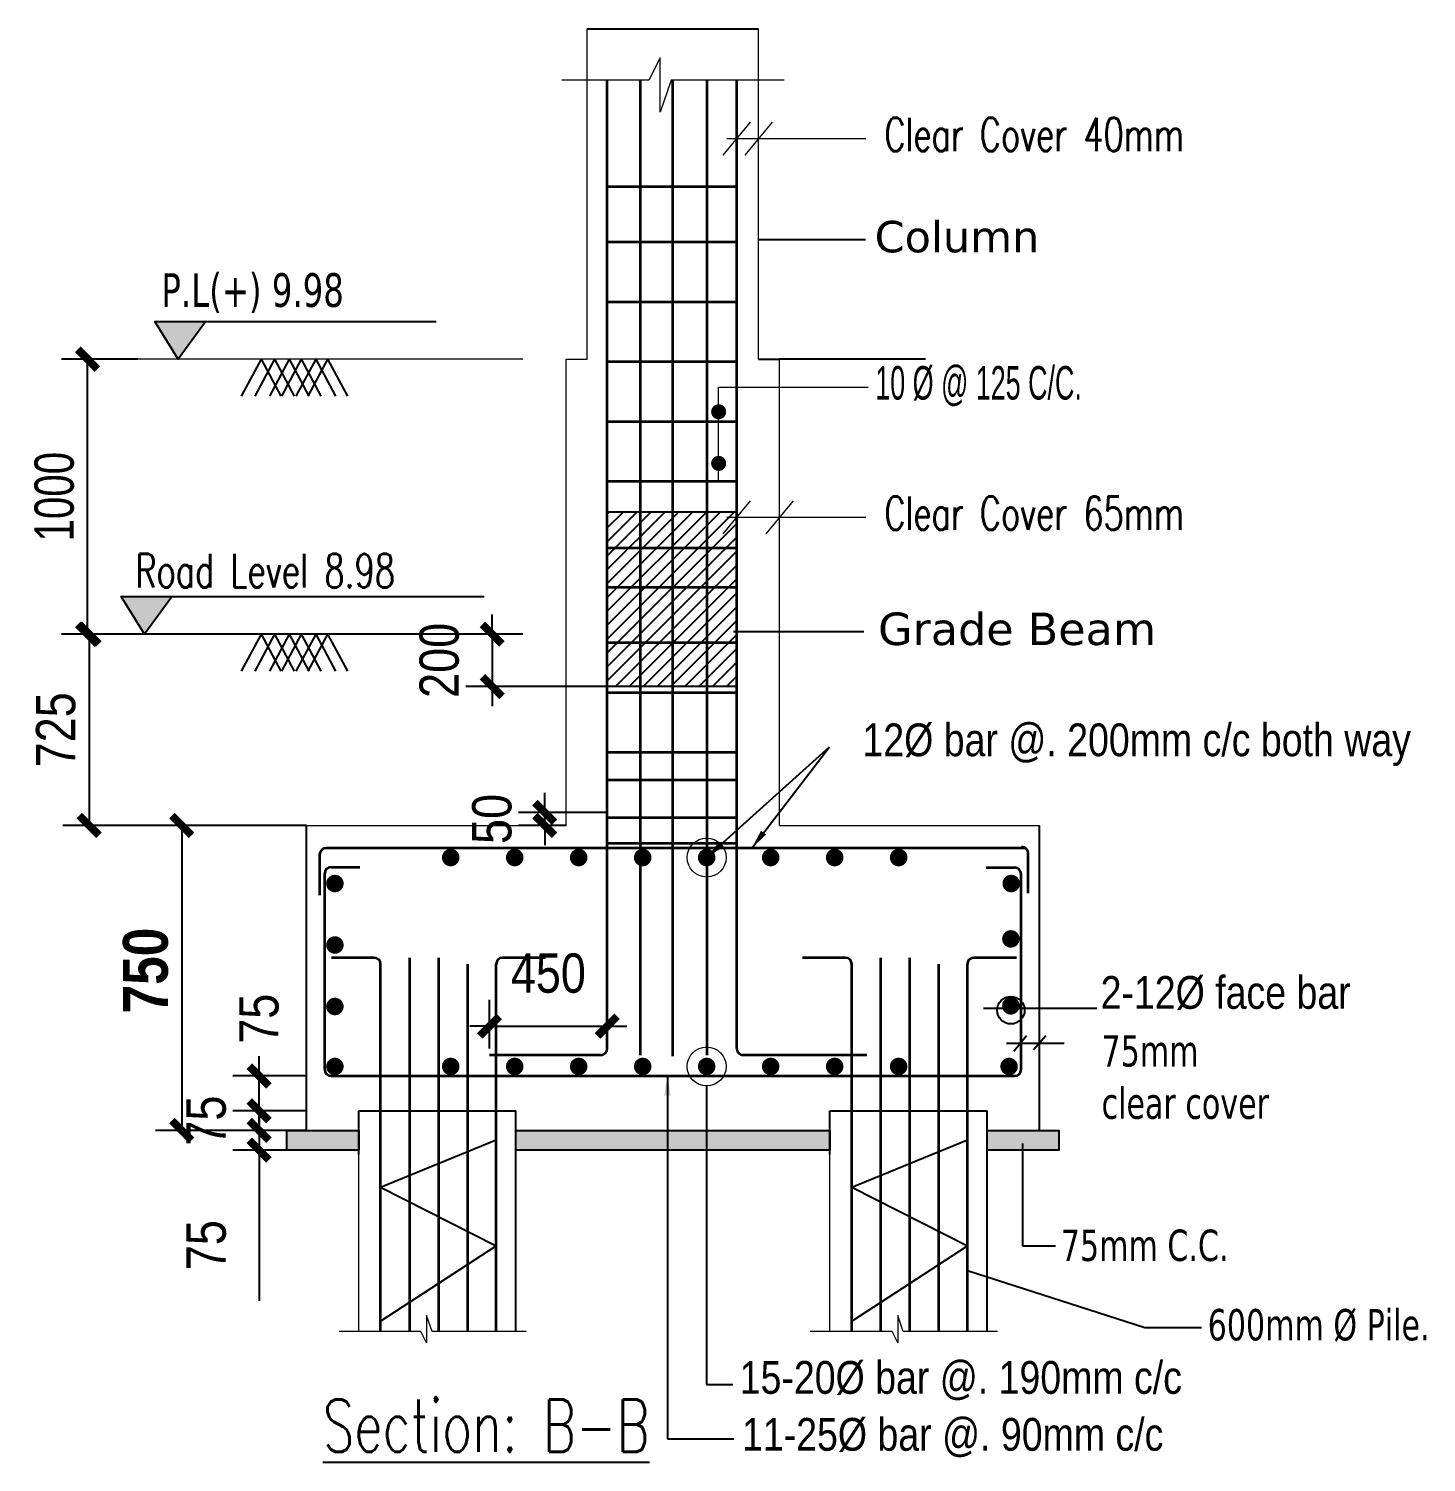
# Model space of a CAD drawing. Header units: millimetres. Extents: x 6239764 to 13047540, y 367704 to 979893.
# Drawn here: x 6277419 to 6282758, y 474547 to 480021 of the extents above; entities that cross this region are included whole.
import ezdxf
from ezdxf import colors
from ezdxf.entities.mleader import LeaderData, LeaderLine
from ezdxf.math import Vec2, Vec3

# ---------------------------------------------------------------- set-up
doc = ezdxf.new("R2010")
doc.units = ezdxf.units.MM
doc.header["$LTSCALE"] = 300
doc.linetypes.add('DASHED2', pattern=[0.375, 0.25, -0.125])
for name, color, linetype, lineweight in [('covering', 7, 'Continuous', 15), ('dimension', 194, 'Continuous', 20), ('ROD', 10, 'Continuous', 35)]:
    doc.layers.add(name, color=color, linetype=linetype, lineweight=lineweight)
doc.layers.add('DIM', color=4, linetype='Continuous')
doc.styles.add('AFTXT', font='')
doc.styles.add('NARROW', font='ARIALN.TTF')
doc.styles.get("Standard").update_dxf_attribs({"font": 'txt8.shx', "width": 0.7, "bigfont": 'hztxt_ii.shx'})
doc.styles.add('TEXT', font='swisscl.ttf')
doc.styles.add('ver', font='verdana.ttf')
doc.styles.get('AFTXT').set_extended_font_data('Romans.shx')
doc.linetypes.add('ZIGZAG', pattern='A,0.0001,-0.2,[131,ltypeshp.shx,S=0.2,R=0,X=-0.2,Y=0],-0.4,[131,ltypeshp.shx,S=0.2,R=180,X=0.2,Y=0],-0.2', length=0.8001)
doc.dimstyles.new('1_8 N1', dxfattribs={"dimscale": 1.5, "dimtxt": 48, "dimasz": 36, "dimexe": 18, "dimexo": 18, "dimgap": 15, "dimtad": 1, "dimdec": 1, "dimzin": 3, "dimdsep": 46, "dimlunit": 4, "dimtxsty": 'TEXT', "dimblk": 'ARCHTICK', "dimcen": 5, "dimdle": 18, "dimclrd": 8, "dimclre": 8, "dimclrt": 256, "dimadec": 0, "dimazin": 0, "dimtfac": 1, "dimtdec": 1, "dimtix": 1, "dimtmove": 0, "dimatfit": 3, "dimfxl": 0.18, "dimtvp": 0.75, "dimtolj": 1, "dimtzin": 0, "dimlwe": -1, "dimarcsym": 0})
doc.dimstyles.new('IED-2', dxfattribs={"dimscale": 50, "dimtxt": 3, "dimasz": 0.5, "dimexe": 2, "dimexo": 0, "dimgap": 2.5, "dimtad": 1, "dimdec": 0, "dimzin": 0, "dimdsep": 46, "dimtxsty": 'AFTXT', "dimblk": '_DOT7', "dimcen": 0.09, "dimclre": 7, "dimclrt": 3, "dimadec": 0, "dimazin": 0, "dimtfac": 1, "dimtdec": 0, "dimtix": 1, "dimtmove": 0, "dimatfit": 3, "dimldrblk": '_DOT7', "dimfxl": 1, "dimtolj": 1, "dimtzin": 0, "dimarcsym": 0})

# ---------------------------------------------------------------- blocks, each defined once
blk = doc.blocks.new('_ArchTick')
at = {"color": 0, "linetype": 'ByBlock', "const_width": 0.4}
blk.add_lwpolyline([(-0.5, -0.5), (0.5, 0.5)], dxfattribs=at)
blk = doc.blocks.new('*D611')
at = {"color": 7, "lineweight": -2, "transparency": 16777216}
for p, q in [((6277835.8, 478758.7), (6277544.2, 478758.7)), ((6277782.6, 477708.7), (6277544.2, 477708.7))]:
    blk.add_line(p, q, dxfattribs=at)
at = {"color": 0, "lineweight": -2, "transparency": 16777216}
blk.add_line((6277644.2, 477708.7), (6277644.2, 478758.7), dxfattribs=at)
at = {"layer": 'Defpoints', "color": 0, "transparency": 16777216}
for p in [(6277644.2, 478758.7), (6277835.8, 478758.7), (6277782.6, 477708.7)]:
    blk.add_point(p, dxfattribs=at)
at = {"color": 0, "lineweight": -2, "transparency": 16777216, "xscale": 75, "yscale": 75, "zscale": 75}
for p, rotation in [((6277644.2, 478758.7), 90), ((6277644.2, 477708.7), 270)]:
    blk.add_blockref('_ArchTick', p, dxfattribs=dict(at, rotation=rotation))
at = {"color": 3, "transparency": 16777216, "insert": (6277517.3, 478233.7), "char_height": 150, "attachment_point": 5, "rotation": 90, "style": 'NARROW'}
blk.add_mtext('\\A1;{\\fSwis721 LtCn BT|b0|i0|c0|p34;1000}', dxfattribs=at)
blk = doc.blocks.new('_DOT7')
at = {"color": 7, "linetype": 'Continuous'}
blk.add_line((-0.5, 0), (-1, 0), dxfattribs=at)
at = {"color": 7, "linetype": 'Continuous', "const_width": 0.5}
blk.add_lwpolyline([(-0.25, 0, 1), (0.25, 0, 1), (-0.25, 0, 1)], format="xyb", dxfattribs=at)
blk = doc.blocks.new('*D612')
at = {"color": 7, "lineweight": -2, "transparency": 16777216}
for p, q in [((6278474.4, 476978.4), (6277903.6, 476978.4)), ((6278480, 475814), (6277903.6, 475814))]:
    blk.add_line(p, q, dxfattribs=at)
at = {"color": 0, "lineweight": -2, "transparency": 16777216}
blk.add_line((6278003.6, 476978.4), (6278003.6, 475814), dxfattribs=at)
at = {"layer": 'Defpoints', "color": 0, "transparency": 16777216}
for p in [(6278474.4, 476978.4), (6278003.6, 475814), (6278480, 475814)]:
    blk.add_point(p, dxfattribs=at)
at = {"color": 0, "lineweight": -2, "transparency": 16777216, "xscale": 75, "yscale": 75, "zscale": 75}
for p, rotation in [((6278003.6, 476978.4), 90), ((6278003.6, 475814), 270)]:
    blk.add_blockref('_ArchTick', p, dxfattribs=dict(at, rotation=rotation))
at = {"color": 3, "transparency": 16777216, "insert": (6277866.1, 476424.3), "char_height": 150, "attachment_point": 5, "rotation": 90, "style": 'NARROW'}
blk.add_mtext('\\A1;{\\fArial Narrow|b1|i0|c0|p34;\\H1.143x;\\C2;750}', dxfattribs=at)
blk = doc.blocks.new('*D613')
at = {"color": 0, "lineweight": -2, "transparency": 16777216}
for p, q in [((6278299.2, 475814), (6278299.2, 475889)), ((6278299.2, 475814), (6278299.2, 475739)), ((6278299.2, 475739), (6278299.2, 475162.9))]:
    blk.add_line(p, q, dxfattribs=at)
at = {"color": 7, "lineweight": -2, "transparency": 16777216}
for p, q in [((6278474.4, 475814), (6278199.2, 475814)), ((6278480, 475739), (6278199.2, 475739))]:
    blk.add_line(p, q, dxfattribs=at)
at = {"layer": 'Defpoints', "color": 0, "transparency": 16777216}
for p in [(6278474.4, 475814), (6278299.2, 475739), (6278480, 475739)]:
    blk.add_point(p, dxfattribs=at)
at = {"color": 0, "lineweight": -2, "transparency": 16777216, "xscale": 75, "yscale": 75, "zscale": 75}
for p, rotation in [((6278299.2, 475814), 270), ((6278299.2, 475739), 90)]:
    blk.add_blockref('_ArchTick', p, dxfattribs=dict(at, rotation=rotation))
at = {"color": 3, "transparency": 16777216, "insert": (6278097.9, 475376), "char_height": 150, "attachment_point": 5, "rotation": 90, "style": 'NARROW'}
blk.add_mtext('\\A1;75', dxfattribs=at)
blk = doc.blocks.new('*D619')
at = {"color": 0, "lineweight": -2, "transparency": 16777216}
for p, q in [((6278299.2, 476021.9), (6278299.2, 476096.9)), ((6278299.2, 475889), (6278299.2, 476021.9)), ((6278299.2, 475889), (6278299.2, 475814))]:
    blk.add_line(p, q, dxfattribs=at)
at = {"color": 7, "lineweight": -2, "transparency": 16777216}
for p, q in [((6278480, 476021.9), (6278199.2, 476021.9)), ((6278480, 475889), (6278199.2, 475889))]:
    blk.add_line(p, q, dxfattribs=at)
at = {"layer": 'Defpoints', "color": 0, "transparency": 16777216}
for p in [(6278299.2, 476021.9), (6278480, 476021.9, -3), (6278480, 475889, -3)]:
    blk.add_point(p, dxfattribs=at)
at = {"color": 0, "lineweight": -2, "transparency": 16777216, "xscale": 75, "yscale": 75, "zscale": 75}
for p, rotation in [((6278299.2, 476021.9), 270), ((6278299.2, 475889), 90)]:
    blk.add_blockref('_ArchTick', p, dxfattribs=dict(at, rotation=rotation))
at = {"color": 3, "transparency": 16777216, "insert": (6278299.2, 476240.3), "char_height": 150, "attachment_point": 5, "rotation": 90, "style": 'NARROW'}
blk.add_mtext('\\A1;75', dxfattribs=at)
blk = doc.blocks.new('*D620')
at = {"color": 0, "lineweight": -2, "transparency": 16777216}
for p, q in [((6279189.5, 477708.7), (6279189.5, 477783.7)), ((6279189.5, 477708.7), (6279189.5, 477508.7)), ((6279189.5, 477508.7), (6279189.5, 477433.7))]:
    blk.add_line(p, q, dxfattribs=at)
at = {"color": 7, "lineweight": -2, "transparency": 16777216}
for p, q in [((6279306.9, 477708.7), (6279089.5, 477708.7)), ((6279629.4, 477508.7), (6279089.5, 477508.7))]:
    blk.add_line(p, q, dxfattribs=at)
at = {"layer": 'Defpoints', "color": 0, "transparency": 16777216}
for p in [(6279306.9, 477708.7, 0), (6279189.5, 477508.7), (6279629.4, 477508.7, 0)]:
    blk.add_point(p, dxfattribs=at)
at = {"color": 0, "lineweight": -2, "transparency": 16777216, "xscale": 75, "yscale": 75, "zscale": 75}
for p, rotation in [((6279189.5, 477708.7), 270), ((6279189.5, 477508.7), 90)]:
    blk.add_blockref('_ArchTick', p, dxfattribs=dict(at, rotation=rotation))
at = {"color": 3, "transparency": 16777216, "insert": (6278987.9, 477608.7), "char_height": 150, "attachment_point": 5, "rotation": 90, "style": 'NARROW'}
blk.add_mtext('\\A1;200', dxfattribs=at)
blk = doc.blocks.new('*D621')
at = {"color": 7, "lineweight": -2, "transparency": 16777216}
for p, q in [((6279179.3, 476126.4), (6279179.3, 476312.1)), ((6279629.4, 476126.4), (6279629.4, 476312.1))]:
    blk.add_line(p, q, dxfattribs=at)
at = {"color": 0, "lineweight": -2, "transparency": 16777216}
for p, q in [((6279179.3, 476212.1), (6279104.3, 476212.1)), ((6279179.3, 476212.1), (6279629.4, 476212.1)), ((6279629.4, 476212.1), (6279704.4, 476212.1))]:
    blk.add_line(p, q, dxfattribs=at)
at = {"layer": 'Defpoints', "color": 0, "transparency": 16777216}
for p in [(6279629.4, 476212.1), (6279179.3, 476126.4, 0), (6279629.4, 476126.4, 0)]:
    blk.add_point(p, dxfattribs=at)
at = {"color": 0, "lineweight": -2, "transparency": 16777216, "xscale": 75, "yscale": 75, "zscale": 75}
blk.add_blockref('_ArchTick', (6279179.3, 476212.1), dxfattribs=at)
at = {"color": 0, "lineweight": -2, "transparency": 16777216, "xscale": 75, "yscale": 75, "zscale": 75, "rotation": 180}
blk.add_blockref('_ArchTick', (6279629.4, 476212.1), dxfattribs=at)
at = {"color": 3, "transparency": 16777216, "insert": (6279404.3, 476413.7), "char_height": 150, "attachment_point": 5, "style": 'NARROW'}
blk.add_mtext('\\A1;450', dxfattribs=at)
blk = doc.blocks.new('*D622')
at = {"color": 0, "lineweight": -2, "transparency": 16777216}
for p, q in [((6279390.8, 477028.2), (6279390.8, 477103.2)), ((6279390.8, 476978.4), (6279390.8, 477028.2)), ((6279390.8, 476978.4), (6279390.8, 476903.4))]:
    blk.add_line(p, q, dxfattribs=at)
at = {"color": 7, "lineweight": -2, "transparency": 16777216}
for p, q in [((6279629.4, 477028.2), (6279290.8, 477028.2)), ((6279472.7, 476978.4), (6279290.8, 476978.4))]:
    blk.add_line(p, q, dxfattribs=at)
at = {"layer": 'Defpoints', "color": 0, "transparency": 16777216}
for p in [(6279390.8, 477028.2), (6279629.4, 477028.2, 0), (6279472.7, 476978.4, 0)]:
    blk.add_point(p, dxfattribs=at)
at = {"color": 0, "lineweight": -2, "transparency": 16777216, "xscale": 75, "yscale": 75, "zscale": 75}
for p, rotation in [((6279390.8, 477028.2), 270), ((6279390.8, 476978.4), 90)]:
    blk.add_blockref('_ArchTick', p, dxfattribs=dict(at, rotation=rotation))
at = {"color": 3, "transparency": 16777216, "insert": (6279189.2, 477003.3), "char_height": 150, "attachment_point": 5, "rotation": 90, "style": 'NARROW'}
blk.add_mtext('\\A1;50', dxfattribs=at)
blk = doc.blocks.new('*D626')
at = {"color": 0, "lineweight": -2, "transparency": 16777216}
for p, q in [((6278299.2, 475889), (6278299.2, 475964)), ((6278299.2, 475889), (6278299.2, 475814)), ((6278299.2, 475814), (6278299.2, 475739))]:
    blk.add_line(p, q, dxfattribs=at)
at = {"color": 7, "lineweight": -2, "transparency": 16777216}
for p, q in [((6278474.4, 475889), (6278199.2, 475889)), ((6278480, 475814), (6278199.2, 475814))]:
    blk.add_line(p, q, dxfattribs=at)
at = {"layer": 'Defpoints', "color": 0, "transparency": 16777216}
for p in [(6278474.4, 475889, 3), (6278299.2, 475814), (6278480, 475814, 3)]:
    blk.add_point(p, dxfattribs=at)
at = {"color": 0, "lineweight": -2, "transparency": 16777216, "xscale": 75, "yscale": 75, "zscale": 75}
for p, rotation in [((6278299.2, 475889), 270), ((6278299.2, 475814), 90)]:
    blk.add_blockref('_ArchTick', p, dxfattribs=dict(at, rotation=rotation))
at = {"color": 3, "transparency": 16777216, "insert": (6278097.9, 475851.5), "char_height": 150, "attachment_point": 5, "rotation": 90, "style": 'NARROW'}
blk.add_mtext('\\A1;75', dxfattribs=at)
blk = doc.blocks.new('*D627')
at = {"color": 7, "lineweight": -2, "transparency": 16777216}
for p, q in [((6279306.9, 477708.7), (6277549.6, 477708.7)), ((6278480, 476978.4), (6277549.6, 476978.4))]:
    blk.add_line(p, q, dxfattribs=at)
at = {"color": 0, "lineweight": -2, "transparency": 16777216}
blk.add_line((6277649.6, 477708.7), (6277649.6, 476978.4), dxfattribs=at)
at = {"layer": 'Defpoints', "color": 0, "transparency": 16777216}
for p in [(6279306.9, 477708.7, 25.7), (6277649.6, 476978.4), (6278480, 476978.4, 22.6)]:
    blk.add_point(p, dxfattribs=at)
at = {"color": 0, "lineweight": -2, "transparency": 16777216, "xscale": 75, "yscale": 75, "zscale": 75}
for p, rotation in [((6277649.6, 477708.7), 90), ((6277649.6, 476978.4), 270)]:
    blk.add_blockref('_ArchTick', p, dxfattribs=dict(at, rotation=rotation))
at = {"color": 3, "transparency": 16777216, "insert": (6277523, 477343.6), "char_height": 150, "attachment_point": 5, "rotation": 90, "style": 'NARROW'}
blk.add_mtext('\\A1;725', dxfattribs=at)

msp = doc.modelspace()

# ---------------------------------------------------------------- hatches: boundary and pattern name
h = msp.add_hatch()
h.set_pattern_fill('ANSI31', color=256, scale=299.999995, style=0)
h.set_pattern_definition([(45, (2320351.658, 1121677.256), (-26.51650382, 26.51650382), [])])
h.paths.add_polyline_path([(6279629.4, 477508.7), (6279755.8, 477508.7), (6279755.8, 478175.7), (6279629.4, 478175.7)])
h.paths.add_polyline_path([(6279755.8, 477508.7), (6279880, 477508.7), (6279880, 478175.7), (6279755.8, 478175.7)])
h.paths.add_polyline_path([(6279880, 477508.7), (6280011.2, 477508.7), (6280011.2, 478175.7), (6279880, 478175.7)])
h.paths.add_polyline_path([(6280011.2, 477508.7), (6280124.1, 477508.7), (6280124.1, 478175.7), (6280011.2, 478175.7)])
at = {"lineweight": 25}
h = msp.add_hatch(dxfattribs=at)
h.set_pattern_fill('AR-CONC', color=9, scale=15)
h.set_pattern_definition([(50, (6103186.416, 782127.11), (107.589027, -9.41282), [11.25, -123.75]), (355, (6103186.42, 782127.11), (-20.8127, 112.82882), [9, -99]), (100.451444, (6103195.38, 782126.32), (86.776327, 103.416), [9.56103, -105.171317]), (46.1842, (6103186.42, 782157.1), (160.0862, -24.82789), [16.875, -185.625]), (96.635635, (6103199.76, 782155.04), (140.19929, 146.11779), [14.34155, -157.757064]), (351.184164, (6103186.42, 782157.1), (140.19929, 146.11779), [13.5, -148.5]), (21, (6103201.416, 782149.61), (89.536058, -60.392834), [11.25, -123.75]), (326, (6103201.42, 782149.61), (36.4973, 108.772507), [9, -99]), (71.451445, (6103208.88, 782144.57), (126.033357, 48.379673), [9.56103, -105.171317]), (37.5, (6103186.416, 782127.107), (1.8239783, 49.934078), [0, -97.8, 0, -100.5, 0, -99.375]), (7.5, (6103186.416, 782127.107), (39.460431, 59.161757), [0, -57.3, 0, -95.55, 0, -37.875]), (327.5, (6103152.966, 782127.107), (80.0733654, -3.3832308), [0, -37.5, 0, -117, 0, -155.25]), (317.5, (6103137.966, 782127.11), (87.477925, 15.015747), [0, -48.75, 0, -77.7, 0, -110.25])])
h.paths.add_polyline_path([(6281080, 475814), (6281355, 475814), (6281355, 475739), (6281080, 475739)])
h.paths.add_polyline_path([(6279280, 475814), (6280480, 475814), (6280480, 475739), (6279280, 475739)])
h.paths.add_polyline_path([(6278405, 475814), (6278680, 475814), (6278680, 475739), (6278405, 475739)])
at = {"layer": 'DIM', "ltscale": 3}
for points in [[(6278095, 478902.1), (6277901.1, 478902.1), (6277990.1, 478758.7)], [(6277966, 477852.1), (6277772.2, 477852.1), (6277861.1, 477708.7)]]:
    msp.add_hatch(color=256, dxfattribs=at).paths.add_polyline_path(points)

# ---------------------------------------------------------------- linework, layer by layer
at = {"lineweight": 25}
for p, q in [((6279552.5, 480020.6, 25.7), (6280207.5, 480020.6, 25.7)), ((6278480, 475814, 22.6), (6278480, 476978.4, 22.6)), ((6281280, 475814, 25.7), (6281280, 476978.4, 25.7)), ((6281230.3, 476174.6, 25.7), (6281182.7, 476115.6, 22.6)), ((6281304.2, 476174.6, 22.6), (6281257, 476122.3, 22.6)), ((6281154.8, 476147.3, 25.7), (6281374.3, 476146.8, 22.6)), ((6278680, 475722, 22.6), (6278680, 475889, 22.6)), ((6279280, 475045.7, 22.6), (6279280, 475889, 22.6)), ((6280480, 475722, 25.7), (6280480, 475889, 25.7)), ((6281080, 475722, 25.7), (6281080, 475889, 25.7)), ((6281080, 475045.7, 25.7), (6281080, 475889, 25.7)), ((6281683.1, 475061.5, 25.7), (6281899.3, 475061.5, 25.7))]:
    msp.add_line(p, q, dxfattribs=at)
at = {"lineweight": 0}
for p, q in [((6280175.4, 479663.4, 25.7), (6280071.3, 479538, 25.7)), ((6280258.8, 479663.4, 25.7), (6280154.8, 479538, 25.7)), ((6280085.8, 479601.6, 25.7), (6280616.7, 479601.6, 25.7)), ((6280054.8, 478651.4, 25.7), (6280626.2, 478651.4, 25.7)), ((6280054.8, 478292.8, 25.7), (6280054.8, 478651.4, 25.7)), ((6280175.4, 478217.6, 25.7), (6280071.3, 478092.2, 25.7)), ((6280339.3, 478217.6, 25.7), (6280235.2, 478092.2, 25.7)), ((6280085.8, 478155.8, 25.7), (6280616.7, 478155.8, 25.7))]:
    msp.add_line(p, q, dxfattribs=at)
at = {"lineweight": 0, "ltscale": 1500}
for p, q in [((6279306.9, 478758.7, 25.7), (6277835.8, 478758.7, 25.7)), ((6279306.9, 477708.7, 25.7), (6277782.6, 477708.7, 25.7))]:
    msp.add_line(p, q, dxfattribs=at)
at = {"color": 7, "lineweight": 25}
for p, q in [((6278306.7, 478758.7, 25.7), (6278231.3, 478618, 25.7)), ((6278358.4, 478758.7, 25.7), (6278283, 478618, 25.7)), ((6278306.7, 478758.7, 25.7), (6278382.1, 478618, 25.7)), ((6278414.1, 478758.7, 25.7), (6278338.6, 478618, 25.7)), ((6278358.4, 478758.7, 25.7), (6278433.8, 478618, 25.7)), ((6278459.8, 478758.7, 25.7), (6278384.4, 478618, 25.7)), ((6278414.1, 478758.7, 25.7), (6278489.5, 478618, 25.7)), ((6278515.4, 478758.7, 25.7), (6278440, 478618, 25.7)), ((6278459.8, 478758.7, 25.7), (6278535.2, 478618, 25.7)), ((6278561.1, 478758.7, 25.7), (6278485.7, 478618, 25.7)), ((6278515.4, 478758.7, 25.7), (6278590.8, 478618, 25.7)), ((6278561.1, 478758.7, 25.7), (6278636.6, 478618, 25.7)), ((6278306.7, 477708.7, 25.7), (6278231.3, 477568, 25.7)), ((6278358.4, 477708.7, 25.7), (6278283, 477568, 25.7)), ((6278306.7, 477708.7, 25.7), (6278382.1, 477568, 25.7)), ((6278414.1, 477708.7, 25.7), (6278338.6, 477568, 25.7)), ((6278358.4, 477708.7, 25.7), (6278433.8, 477568, 25.7)), ((6278459.8, 477708.7, 25.7), (6278384.4, 477568, 25.7)), ((6278414.1, 477708.7, 25.7), (6278489.5, 477568, 25.7)), ((6278515.4, 477708.7, 25.7), (6278440, 477568, 25.7)), ((6278459.8, 477708.7, 25.7), (6278535.2, 477568, 25.7)), ((6278561.1, 477708.7, 25.7), (6278485.7, 477568, 25.7)), ((6278515.4, 477708.7, 25.7), (6278590.8, 477568, 25.7)), ((6278561.1, 477708.7, 25.7), (6278636.6, 477568, 25.7)), ((6281066.2, 476280.6, 25.7), (6281500.1, 476280.6, 25.7))]:
    msp.add_line(p, q, dxfattribs=at)
at = {"lineweight": 0, "const_width": 28.7, "elevation": 25.7}
for points in [[(6280040.5, 478557.8, 1), (6280069.2, 478557.8, 1)], [(6280040.5, 478360.9, 1), (6280069.2, 478360.9, 1)]]:
    msp.add_lwpolyline(points, format="xyb", close=True, dxfattribs=at)
at = {"lineweight": 25, "elevation": 25.7}
for points in [[(6278405, 475814), (6278680, 475814), (6278680, 475739), (6278405, 475739)], [(6279280, 475814), (6280480, 475814), (6280480, 475739), (6279280, 475739)], [(6281080, 475814), (6281355, 475814), (6281355, 475739), (6281080, 475739)]]:
    msp.add_lwpolyline(points, close=True, dxfattribs=at)
at = {"color": 7, "lineweight": 25}
msp.add_circle((6281171.2, 476272.9, 25.7), 52.5, dxfattribs=at)
at = {"layer": 'covering', "lineweight": 0, "ltscale": 1500}
for p, q in [((6279552.5, 478758.7, 25.7), (6279552.5, 480020.6, 25.7)), ((6280207.5, 478758.7, 25.7), (6280207.5, 480020.6, 25.7)), ((6279472.7, 478758.7, 25.7), (6279552.5, 478758.7, 25.7)), ((6279472.7, 478758.7, 25.7), (6279552.5, 478758.7, 25.7)), ((6279472.7, 476978.4, 25.7), (6279472.7, 478758.7, 25.7)), ((6279472.7, 478758.7, 25.7), (6279552.5, 478758.7, 25.7)), ((6280207.5, 478758.7, 25.7), (6280287.2, 478758.7, 25.7)), ((6280287.2, 476978.4, 25.7), (6280287.2, 478758.7, 25.7)), ((6278480, 476978.4, 25.7), (6279472.7, 476978.4, 25.7)), ((6280287.2, 476978.4, 25.7), (6281280, 476978.4, 25.7)), ((6278680, 475045.7, 25.7), (6278680, 475889, 25.7)), ((6280480, 475045.7, 28.7), (6280480, 475889, 28.7))]:
    msp.add_line(p, q, dxfattribs=at)
at = {"layer": 'covering', "linetype": 'DASHED2', "lineweight": 0, "ltscale": 1500}
for points, elevation in [([(6280304.6, 479824), (6279872.8, 479824), (6279831, 479701.2), (6279831, 479909.4), (6279788.6, 479823.9), (6279455.4, 479823.9)], 25.7), ([(6279319.9, 475045.7), (6278959.8, 475045.7), (6278938.9, 475107.1), (6278938.9, 475003), (6278917.7, 475045.8), (6278605, 475045.7)], 25.7), ([(6281119.9, 475045.7), (6280759.8, 475045.7), (6280738.9, 475107.1), (6280738.9, 475003), (6280717.7, 475045.8), (6280405, 475045.7)], 28.7)]:
    msp.add_lwpolyline(points, dxfattribs=dict(at, elevation=elevation))
at = {"layer": 'DIM'}
for p in [(6280207.5, 478758.7, 25.7), (6280845.1, 478758.7, 25.7)]:
    msp.add_line(p, (6280287.2, 478758.7, 25.7), dxfattribs=at)
at = {"layer": 'DIM', "linetype": 'ZIGZAG', "ltscale": 0.1}
for p, q in [((6278680, 475889, 25.7), (6279280, 475889, 25.7)), ((6280480, 475889, 28.7), (6281080, 475889, 28.7))]:
    msp.add_line(p, q, dxfattribs=at)
at = {"layer": 'DIM', "ltscale": 3, "elevation": 25.7}
for points in [[(6278094.8, 478901.8), (6277990.1, 478758.7), (6277901.1, 478902.1), (6278975.3, 478902.1)], [(6277965.8, 477851.8), (6277861.1, 477708.7), (6277772.2, 477852.1), (6279158.6, 477852.1)]]:
    msp.add_lwpolyline(points, dxfattribs=at)
at = {"layer": 'DIM', "elevation": 25.7}
msp.add_lwpolyline([(6279629.4, 478175.7), (6280124.1, 478175.7), (6280124.1, 477508.7), (6279629.4, 477508.7)], close=True, dxfattribs=at)
at = {"layer": 'dimension', "lineweight": 20, "ltscale": 100}
for centre in [(6280009, 476855.8, 25.7), (6280009, 476058.2, 25.7)]:
    msp.add_circle(centre, 74.3, dxfattribs=at)
at = {"layer": 'ROD'}
for p, q in [((6279629.4, 476708.7, 25.7), (6279629.4, 479823.9, 25.7)), ((6279755.8, 476708.7, 25.7), (6279755.8, 479823.9, 25.7)), ((6279880, 476708.7, 25.7), (6279880, 479823.9, 25.7)), ((6280011.2, 476708.7, 25.7), (6280011.2, 479823.9, 25.7)), ((6280124.1, 476708.7, 25.7), (6280124.1, 479823.9, 25.7)), ((6279629.4, 479418.4, 25.7), (6280124.1, 479418.4, 25.7)), ((6279629.4, 479206.6, 25.7), (6280124.1, 479206.6, 25.7)), ((6279629.4, 478978.2, 25.7), (6280124.1, 478978.2, 25.7)), ((6279629.4, 478749.7, 25.7), (6280124.1, 478749.7, 25.7)), ((6279629.4, 478521.3, 25.7), (6280124.1, 478521.3, 25.7)), ((6279629.4, 478292.8, 25.7), (6280124.1, 478292.8, 25.7)), ((6279629.4, 478037.9, 25.7), (6280124.1, 478037.9, 25.7)), ((6279629.4, 477887.6, 25.7), (6280124.1, 477887.6, 25.7)), ((6279629.4, 477676.7, 25.7), (6280124.1, 477676.7, 25.7)), ((6279629.4, 477485.9, 25.7), (6280124.1, 477485.9, 25.7)), ((6279629.4, 477258.5, 0), (6280124.1, 477258.5, 0)), ((6279629.4, 477153.2, 25.7), (6280124.1, 477153.2, 25.7)), ((6279629.4, 477008.5, 0), (6280124.1, 477008.5, 0)), ((6279629.4, 476126.4, 25.7), (6279629.4, 476978.4, 25.7)), ((6279755.8, 476101.4, 25.7), (6279755.8, 476978.4, 25.7)), ((6279880, 476097.5, 25.7), (6279880, 476978.4, 25.7)), ((6280011.2, 476101.4, 25.7), (6280011.2, 476978.4, 25.7)), ((6280124.1, 476126.4, 25.7), (6280124.1, 476978.4, 25.7)), ((6281230, 476891.9, 25.7), (6278555, 476891.9, 22.6)), ((6279629.4, 476910.4, 25.7), (6280124.1, 476910.4, 25.7)), ((6278530, 476866.9, 22.6), (6278530, 476712.2, 22.6)), ((6281237.3, 476719.5, 25.7), (6281237.3, 476874.3, 25.7)), ((6278550, 476046.9, 22.6), (6278550, 476794.5, 22.6)), ((6278575, 476819.5, 22.6), (6278683.8, 476819.5, 22.6)), ((6281076.2, 476817.7, 25.7), (6281185, 476817.7, 25.7)), ((6281210, 476046.9, 25.7), (6281210, 476792.7, 25.7)), ((6278738.5, 476473.6, 25.7), (6278575.6, 476473.6, 25.7)), ((6278763.5, 475045.7, 25.7), (6278763.5, 476448.6, 25.7)), ((6278874.5, 475045.8, 25.7), (6278874.5, 476473.6, 25.7)), ((6278985.5, 475045.7, 25.7), (6278985.5, 476473.6, 25.7)), ((6279096.5, 475045.7, 25.7), (6279096.5, 476448.6, 25.7)), ((6279205, 475045.7, 22.6), (6279205, 476448.6, 22.6)), ((6279392.9, 476473.6, 22.6), (6279230, 476473.6, 22.6)), ((6280538.5, 476473.6, 28.7), (6280375.6, 476473.6, 28.7)), ((6280563.5, 475045.7, 28.7), (6280563.5, 476448.6, 28.7)), ((6280674.5, 475045.8, 28.7), (6280674.5, 476473.6, 28.7)), ((6280785.5, 475045.7, 28.7), (6280785.5, 476473.6, 28.7)), ((6280896.5, 475045.7, 28.7), (6280896.5, 476448.6, 28.7)), ((6281005, 475045.7, 25.7), (6281005, 476448.6, 25.7)), ((6281192.9, 476473.6, 25.7), (6281030, 476473.6, 25.7)), ((6279604.4, 476101.4, 25.7), (6279179.8, 476101.4, 25.7)), ((6280620.8, 476101.4, 25.7), (6280149.1, 476101.4, 25.7)), ((6278575, 476021.9, 22.6), (6281185, 476021.9, 25.7))]:
    msp.add_line(p, q, dxfattribs=at)
at = {"layer": 'ROD', "lineweight": 25}
for p, q in [((6278763.5, 475597.2, 25.7), (6279205, 475778.3, 22.6)), ((6280563.5, 475597.2, 28.7), (6281005, 475778.3, 25.7)), ((6278763.5, 475597.2, 25.7), (6279205, 475373.4, 22.6)), ((6280563.5, 475597.2, 28.7), (6281005, 475373.4, 25.7)), ((6278763.5, 475086, 25.7), (6279205, 475373.4, 22.6)), ((6280563.5, 475086, 28.7), (6281005, 475373.4, 25.7))]:
    msp.add_line(p, q, dxfattribs=at)
at = {"layer": 'ROD', "const_width": 33.4}
for points, elevation in [([(6279048, 476855.8, -1), (6279014.5, 476855.8, -1)], 25.7), ([(6279292.4, 476855.8, -1), (6279259, 476855.8, -1)], 25.7), ([(6279536.8, 476855.8, -1), (6279503.4, 476855.8, -1)], 25.7), ([(6279781.3, 476855.8, -1), (6279747.9, 476855.8, -1)], 25.7), ([(6280025.7, 476855.8, -1), (6279992.3, 476855.8, -1)], 25.7), ([(6280270.2, 476855.8, -1), (6280236.8, 476855.8, -1)], 25.7), ([(6280514.6, 476855.8, -1), (6280481.2, 476855.8, -1)], 25.7), ([(6280759.1, 476855.8, -1), (6280725.6, 476855.8, -1)], 25.7), ([(6278605.5, 476756.6, -1), (6278572.1, 476756.6, -1)], 22.6), ([(6281189.3, 476756.6, -1), (6281155.9, 476756.6, -1)], 25.7), ([(6278605.5, 476521.9, -1), (6278572.1, 476521.9, -1)], 22.6), ([(6281154.5, 476545.3, 1), (6281187.9, 476545.3, 1)], 25.7), ([(6278605.5, 476287.1, -1), (6278572.1, 476287.1, -1)], 22.6), ([(6281154.5, 476289.6, 1), (6281187.9, 476289.6, 1)], 25.7), ([(6278605.5, 476058.2, -1), (6278572.1, 476058.2, -1)], 22.6), ([(6279048, 476058.2, -1), (6279014.5, 476058.2, -1)], 25.7), ([(6279292.4, 476058.2, -1), (6279259, 476058.2, -1)], 25.7), ([(6279536.8, 476058.2, -1), (6279503.4, 476058.2, -1)], 25.7), ([(6279781.3, 476058.2, -1), (6279747.9, 476058.2, -1)], 25.7), ([(6280025.7, 476058.2, -1), (6279992.3, 476058.2, -1)], 25.7), ([(6280270.2, 476058.2, -1), (6280236.8, 476058.2, -1)], 25.7), ([(6280514.6, 476058.2, -1), (6280481.2, 476058.2, -1)], 25.7), ([(6280759.1, 476058.2, -1), (6280725.6, 476058.2, -1)], 25.7), ([(6281181.1, 476058.2, -1), (6281147.7, 476058.2, -1)], 25.7)]:
    msp.add_lwpolyline(points, format="xyb", close=True, dxfattribs=dict(at, elevation=elevation))
at = {"layer": 'ROD'}
for centre, start, end in [((6278555, 476866.9, 22.6), 90, 180), ((6281212.3, 476871.2, 25.7), 0, 90), ((6278575, 476794.5, 22.6), 90, 180), ((6281185, 476792.7, 25.7), 0, 90), ((6278738.5, 476448.6, 25.7), 0, 90), ((6279230, 476448.6, 22.6), 90, 180), ((6280538.5, 476448.6, 28.7), 0, 90), ((6281030, 476448.6, 25.7), 90, 180), ((6279604.4, 476126.4, 25.7), 270, 0), ((6280149.1, 476126.4, 25.7), 180, 270), ((6278575, 476046.9, 22.6), 180, 270), ((6281185, 476046.9, 25.7), 270, 0)]:
    msp.add_arc(centre, 25, start, end, dxfattribs=at)

# ---------------------------------------------------------------- texts
at = {"char_height": 128.068, "attachment_point": 1}
for s, insert, width in [('Clear Cover 40mm', (6280687.8, 479680.8, 25.7), 1699.627), ('{\\fArial Narrow|b0|i0|c0|p34;10 %%C @ 125 C/C.}', (6280653.2, 478732.6, 25.7), 2498.988), ('Clear Cover 65mm', (6280687.8, 478235, 25.7), 1699.627)]:
    msp.add_mtext(s, dxfattribs=dict(at, insert=insert, width=width))
at = {"ltscale": 1500, "attachment_point": 1}
for s, insert, char_height, width, style in [('Column', (6280650.6, 479286.6, 25.7), 119.77, 1192.266, 'ver'), ('Grade Beam', (6280663.8, 477791.2, 25.7), 123.8, 1845.338, 'ver'), ('12%%C bar @. 200mm c/c both way', (6280604.2, 477367.8, 25.7), 125, 2179.751, 'NARROW'), ('2-12%%C face bar', (6281514.1, 476403.4, 25.7), 125, 1990.284, 'NARROW'), ('15-20%%C bar @. 190mm c/c ', (6280135.4, 474933.5, 25.7), 125, 1990.284, 'NARROW'), ('11-25%%C bar @. 90mm c/c ', (6280144.1, 474716.1, 25.7), 125, 1975.694, 'NARROW')]:
    msp.add_mtext(s, dxfattribs=dict(at, insert=insert, char_height=char_height, width=width, style=style))
for s, insert, char_height, width in [('{\\fVerdana|b0|i0|c0|p34;P.L(+) 9.98}', (6277926.1, 479087.1, 25.7), 128.656, 143551.162), ('{\\fVerdana|b0|i0|c0|p34;75mm \\Pclear cover}', (6281517.5, 476177.7, 25.7), 119.769, 4739.703), ('{\\fVerdana|b0|i0|c0|p34;75mm C.C.}', (6281362, 475435.4, 25.7), 119.769, 4739.703), ('{\\fVerdana|b0|i0|c0|p34;600mm %%C Pile.}', (6281923, 475132.2, 25.7), 119.769, 4739.703)]:
    msp.add_mtext(s, dxfattribs=dict(at, insert=insert, char_height=char_height, width=width))
at = {"ltscale": 1500, "insert": (6277826.6, 478015.3, 25.7), "char_height": 128.656, "attachment_point": 1}
msp.add_mtext('Road Level 8.98', dxfattribs=at)
at = {"layer": 'DIM', "insert": (6278542.8, 474786.8, 25.7), "char_height": 200, "attachment_point": 1}
msp.add_mtext('{\\LSection: B-B}', dxfattribs=at)

# ---------------------------------------------------------------- dimensions: what is measured, and where the dimension line sits
for base, p1, p2, text, picture, middle in [((6277644.2, 478758.7, 25.7), (6277782.6, 477708.7, 25.7), (6277835.8, 478758.7, 25.7), '{\\fSwis721 LtCn BT|b0|i0|c0|p34;1000}', '*D611', (6277517.3, 478233.7, 25.7)), ((6277649.6, 476978.4), (6279306.9, 477708.7, 25.7), (6278480, 476978.4, 22.6), '725', '*D627', (6277523, 477343.6))]:
    dim = msp.add_linear_dim(base=base, p1=p1, p2=p2, angle=90, text=text, dimstyle='IED-2', override={"dimasz": 1.5, "dimgap": 1, "dimtxsty": 'NARROW', "dimblk1": 'ArchTick', "dimblk2": 'ArchTick', "dimsah": 1})
    dim.commit()
    dim.dimension.update_dxf_attribs({"geometry": picture, "text_midpoint": middle})
dim = msp.add_linear_dim(base=(6279189.5, 477508.7, 25.7), p1=(6279306.9, 477708.7, 25.7), p2=(6279629.4, 477508.7, 25.7), angle=90, dimstyle='IED-2', override={"dimasz": 1.5, "dimtxsty": 'NARROW', "dimblk1": 'ArchTick', "dimblk2": 'ArchTick', "dimsah": 1, "dimtmove": 1})
dim.commit()
dim.dimension.update_dxf_attribs({"geometry": '*D620', "text_midpoint": (6279189.5, 477608.7, 25.7), "dimtype": 160})
for base, p1, p2, picture, middle in [((6279390.8, 477028.2, 25.7), (6279472.7, 476978.4, 25.7), (6279629.4, 477028.2, 25.7), '*D622', (6279189.2, 477003.3, 25.7)), ((6278299.2, 475814, 22.6), (6278474.4, 475889, 25.7), (6278480, 475814, 25.7), '*D626', (6278097.9, 475851.5, 22.6))]:
    dim = msp.add_linear_dim(base=base, p1=p1, p2=p2, angle=90, dimstyle='IED-2', override={"dimasz": 1.5, "dimtxsty": 'NARROW', "dimblk1": 'ArchTick', "dimblk2": 'ArchTick', "dimsah": 1, "dimtmove": 2})
    dim.commit()
    dim.dimension.update_dxf_attribs({"geometry": picture, "text_midpoint": middle})
for base, p1, p2, text, override, picture, middle in [((6278003.6, 475814, 25.7), (6278474.4, 476978.4, 25.7), (6278480, 475814, 25.7), '{\\fArial Narrow|b1|i0|c0|p34;\\H1.143x;\\C2;750}', {"dimasz": 1.5, "dimgap": 1, "dimtxsty": 'NARROW', "dimblk1": 'ArchTick', "dimblk2": 'ArchTick', "dimsah": 1}, '*D612', (6278003.6, 476424.3, 25.7)), ((6278299.2, 476021.9, 25.7), (6278480, 475889, 22.6), (6278480, 476021.9, 22.6), '75', {"dimasz": 1.5, "dimtxsty": 'NARROW', "dimblk1": 'ArchTick', "dimblk2": 'ArchTick', "dimsah": 1, "dimtmove": 2}, '*D619', (6278299.2, 476240.3, 25.7)), ((6278299.2, 475739, 25.7), (6278474.4, 475814, 25.7), (6278480, 475739, 25.7), '75', {"dimasz": 1.5, "dimtxsty": 'NARROW', "dimblk1": 'ArchTick', "dimblk2": 'ArchTick', "dimsah": 1}, '*D613', (6278299.2, 475376, 25.7))]:
    dim = msp.add_linear_dim(base=base, p1=p1, p2=p2, angle=90, text=text, dimstyle='IED-2', override=override)
    dim.commit()
    dim.dimension.update_dxf_attribs({"geometry": picture, "text_midpoint": middle, "dimtype": 160})
dim = msp.add_linear_dim(base=(6279629.4, 476212.1, 25.7), p1=(6279179.3, 476126.4, 25.7), p2=(6279629.4, 476126.4, 25.7), dimstyle='IED-2', override={"dimasz": 1.5, "dimtxsty": 'NARROW', "dimblk1": 'ArchTick', "dimblk2": 'ArchTick', "dimsah": 1, "dimtmove": 2})
dim.commit()
dim.dimension.update_dxf_attribs({"geometry": '*D621', "text_midpoint": (6279404.3, 476413.7, 25.7)})

# ---------------------------------------------------------------- leaders
at = {"lineweight": 25}
ml = msp.add_multileader_mtext('Standard', dxfattribs=at)
ml.set_content('', color=256)
ml.set_leader_properties()
ml.build(insert=Vec2(0, 0))
ml.multileader.update_dxf_attribs({"text_right_attachment_type": 6, "dogleg_length": 0.36})
ctx = ml.context
ctx.base_point, ctx.plane_origin = Vec3(6281683.5, 475061.5, 25.7), Vec3(6281005, 475279.2, 25.7)
ctx.right_attachment = 6
notes = []
notes.append((ctx, [(0, (1, 1, 0), (6281683.1, 475061.5, 25.7), (1, 0), 0.36, [(0, [(6281005, 475279.2, 25.7)], 0, [])])]))
ctx.mtext.insert, ctx.mtext.flow_direction = Vec3(6281685.5, 475063.5, 25.7), 5
at = {"layer": 'DIM'}
for points, override in [([(6280207.5, 479215.2, 25.7), (6280616, 479215.2, 25.7)], {"dimasz": 3.5, "dimclrd": 256}), ([(6280111.8, 477719, 25.7), (6280609.1, 477719, 25.7)], {"dimasz": 3.5, "dimclrd": 256}), ([(6280009, 476855.8, 25.7), (6280477.8, 477278.7, 25.7)], {"dimasz": 50, "dimclrd": 256}), ([(6280181.2, 476891.9, 25.7), (6280477.8, 477278.7, 25.7)], {"dimasz": 50, "dimclrd": 256}), ([(6279859.2, 476021.9, 25.7), (6279859.2, 474635.9, 25.7), (6280113.4, 474635.9, 25.7)], {"dimasz": 50, "dimclrd": 256}), ([(6280009, 475983.8, 25.7), (6280009, 474844.4, 25.7), (6280109.6, 474844.4, 25.7)], {"dimasz": 3, "dimclrd": 256}), ([(6281216, 475764.4, 25.7), (6281216, 475373.5, 25.7), (6281341.5, 475373.5, 25.7)], {"dimasz": 3.5, "dimclrd": 256})]:
    msp.add_leader(points, dimstyle='1_8 N1', override=override, dxfattribs=at)
for ctx, leaders in notes:
    for number, flags, end, landing, length, lines in leaders:
        leader = LeaderData()
        leader.index, (leader.has_last_leader_line, leader.has_dogleg_vector, leader.attachment_direction) = number, flags
        leader.last_leader_point, leader.dogleg_vector, leader.dogleg_length = Vec3(end), Vec3(landing), length
        for number, points, colour, breaks in lines:
            line = LeaderLine()
            line.index, line.vertices, line.color, line.breaks = number, Vec3.list(points), colors.encode_raw_color(colour), breaks
            leader.lines.append(line)
        ctx.leaders.append(leader)

doc.saveas('drawing.dxf')
